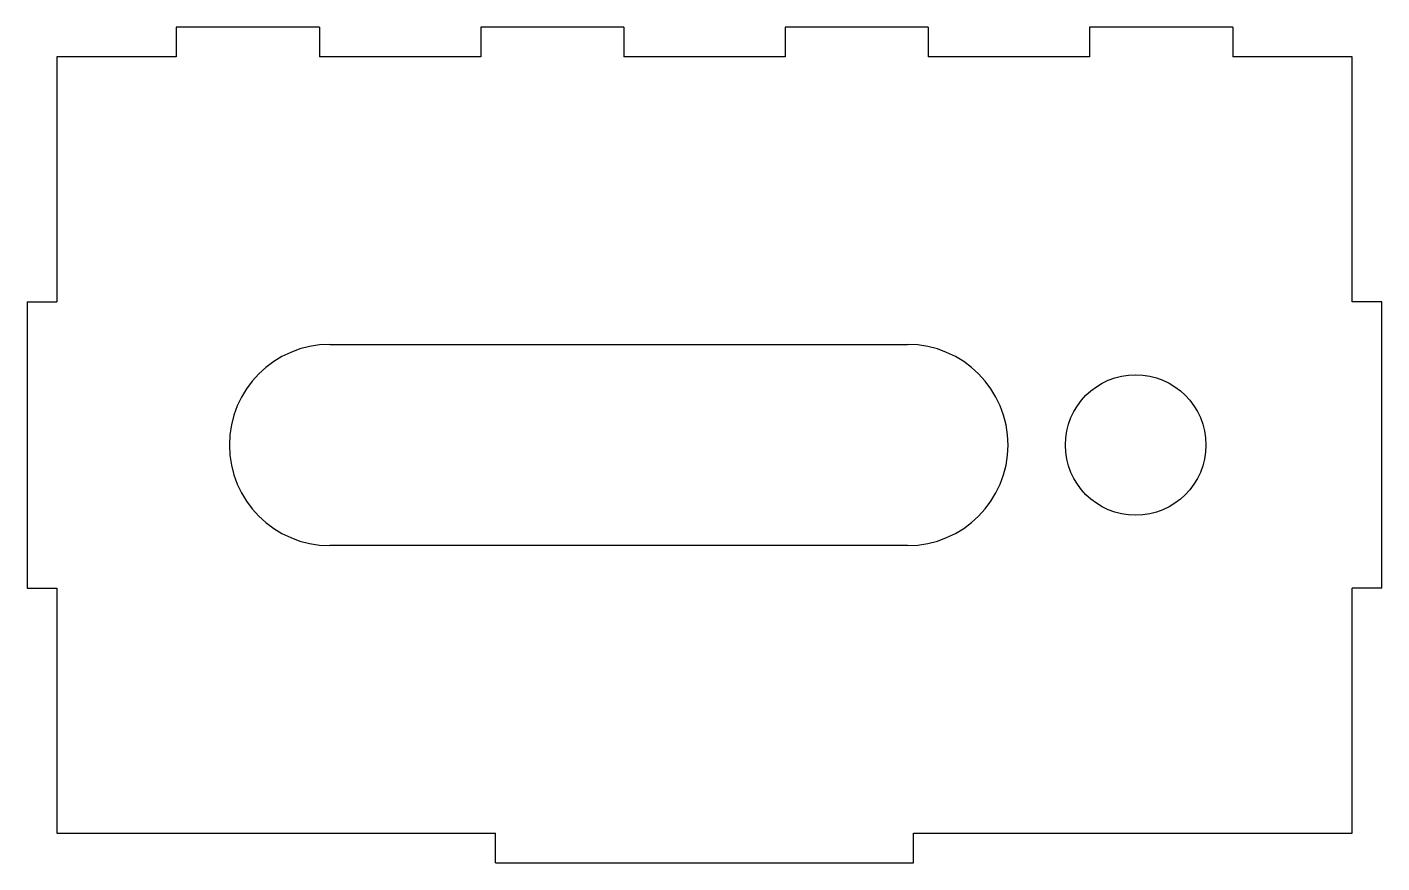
# Model space of a CAD drawing. Header units: millimetres. Extents: x -5 to 222, y -5 to 135.
import ezdxf

# ---------------------------------------------------------------- set-up
doc = ezdxf.new("R2010")
doc.units = ezdxf.units.MM

msp = doc.modelspace()

# ---------------------------------------------------------------- linework, layer by layer
at = {"color": 7, "linetype": 'Continuous', "lineweight": 25}
for p, q in [((20, 135), (20, 130)), ((44, 135), (20, 135)), ((44, 135), (44, 130)), ((71, 135), (71, 130)), ((95, 135), (71, 135)), ((95, 135), (95, 130)), ((122, 135), (122, 130)), ((146, 135), (122, 135)), ((146, 135), (146, 130)), ((173, 135), (173, 130)), ((197, 135), (173, 135)), ((197, 135), (197, 130)), ((0, 130), (0, 89)), ((20, 130), (0, 130)), ((71, 130), (44, 130)), ((122, 130), (95, 130)), ((173, 130), (146, 130)), ((217, 130), (197, 130)), ((217, 89), (217, 130)), ((-5, 89), (-5, 41)), ((-5, 89), (0, 89)), ((222, 89), (217, 89)), ((222, 41), (222, 89)), ((45.73, 81.84), (142.52, 81.84)), ((142.52, 48.16), (45.73, 48.16)), ((-5, 41), (0, 41)), ((0, 41), (0, 0)), ((222, 41), (217, 41)), ((217, 0), (217, 41)), ((0, 0), (73.5, 0)), ((73.5, -5), (73.5, 0)), ((143.5, 0), (217, 0)), ((143.5, -5), (143.5, 0)), ((73.5, -5), (143.5, -5))]:
    msp.add_line(p, q, dxfattribs=at)
msp.add_circle((180.74, 65), 11.77, dxfattribs=at)
for centre, start, end in [((45.73, 65), 90, 270), ((142.52, 65), 270, 90)]:
    msp.add_arc(centre, 16.84, start, end, dxfattribs=at)

doc.saveas('drawing.dxf')
